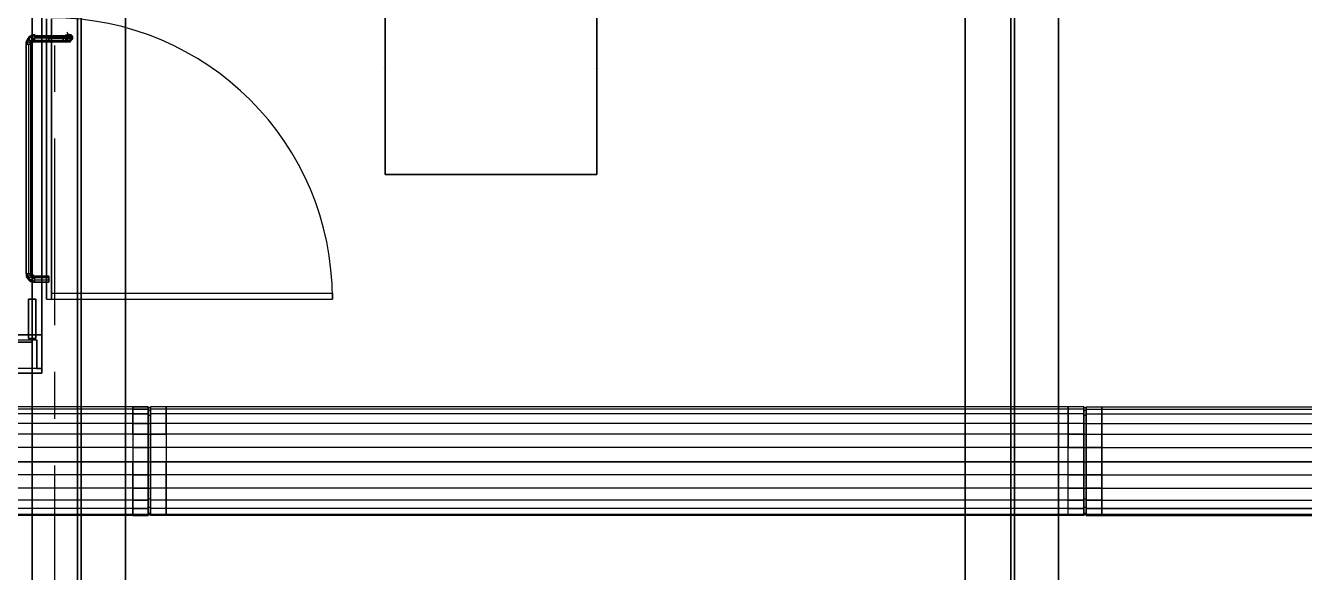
# Model space of a CAD drawing. Header units: metres. Extents: x 114 to 218, y 8 to 180.
# Drawn here: x 165.1 to 181.55, y 55.9 to 62.93 of the extents above; entities that cross this region are included whole.
import ezdxf

# ---------------------------------------------------------------- set-up
doc = ezdxf.new("R2010")
doc.units = ezdxf.units.M
doc.header["$MEASUREMENT"] = 0
for name, color, linetype in [('A-2D-DOOR', 7, 'Continuous'), ('A-2D-GLAZ', 7, 'Continuous'), ('A-3D-DOOR', 7, 'Continuous'), ('A-3D-DOOR-GLAZ', 7, 'Continuous'), ('A-3D-GLAZ-CURT', 7, 'Continuous'), ('A-3D-I-WALL', 7, 'Continuous'), ('A_GRID', 7, 'Continuous'), ('E-LIGHT', 7, 'Continuous'), ('M-SA2S-Conn', 7, 'Continuous'), ('M-SA2S-Round', 7, 'Continuous'), ('S-3D-BEAM', 7, 'Continuous')]:
    doc.layers.add(name, color=color, linetype=linetype)

msp = doc.modelspace()

# ---------------------------------------------------------------- linework, layer by layer
at = {"layer": 'A-2D-DOOR', "color": 9, "true_color": 0xbababa}
for points in [[(165.436, 59.414), (165.436, 59.491), (169.05, 59.491), (169.05, 59.414)], [(165.436, 59.414), (169.05, 59.414)]]:
    msp.add_lwpolyline(points, dxfattribs=at)
msp.add_arc((165.443, 59.422), 3.607, 0, 90, dxfattribs=at)
at = {"layer": 'A-2D-GLAZ', "color": 9, "true_color": 0xbababa}
for points in [[(165.236, 58.907), (165.236, 59.414), (165.143, 59.414), (165.143, 58.907), (165.236, 58.907)], [(155.714, 58.861), (165.189, 58.861), (165.189, 58.953), (155.714, 58.953), (155.714, 58.861)]]:
    msp.add_lwpolyline(points, dxfattribs=at)
at = {"layer": 'A-3D-DOOR', "color": 31, "true_color": 0xffbf7f}
for points in [[(165.113, 62.691), (165.113, 62.722), (165.128, 62.737), (165.143, 62.768), (165.159, 62.783), (165.189, 62.798), (165.22, 62.798), (165.22, 62.783), (165.22, 62.768), (165.22, 62.752), (165.22, 62.737), (165.22, 62.722)], [(165.113, 62.737), (165.128, 62.722), (165.143, 62.722), (165.174, 62.706), (165.189, 62.706)], [(165.189, 62.706), (165.174, 62.706), (165.143, 62.722), (165.128, 62.722), (165.113, 62.737)], [(165.113, 62.691), (165.128, 62.691), (165.143, 62.691), (165.159, 62.691), (165.174, 62.691), (165.174, 59.737), (165.159, 59.737), (165.143, 59.737), (165.128, 59.737), (165.113, 59.737), (165.113, 62.691), (165.128, 62.691), (165.143, 62.691), (165.159, 62.691), (165.174, 62.691)], [(165.113, 62.691), (165.113, 59.737)], [(165.113, 62.691), (165.113, 59.737), (165.113, 62.691)], [(165.113, 62.691), (165.113, 62.691)], [(165.113, 62.691), (165.113, 59.737)], [(165.113, 62.691), (165.113, 59.737)], [(165.143, 62.768), (165.143, 62.752), (165.159, 62.737), (165.189, 62.722)], [(165.189, 62.722), (165.159, 62.737), (165.143, 62.752), (165.143, 62.768)], [(165.143, 62.691), (165.143, 59.737)], [(165.143, 62.691), (165.143, 59.737)], [(165.174, 62.691), (165.189, 62.706), (165.189, 62.722), (165.205, 62.722), (165.22, 62.722), (165.22, 62.737), (165.22, 62.752), (165.22, 62.768), (165.22, 62.783), (165.22, 62.798)], [(165.174, 62.798), (165.174, 62.783), (165.189, 62.752), (165.205, 62.737), (165.205, 62.722)], [(165.205, 62.722), (165.205, 62.737), (165.189, 62.752), (165.174, 62.783), (165.174, 62.798)], [(165.174, 62.691), (165.174, 59.737), (165.174, 62.691), (165.174, 59.737)], [(165.174, 62.691), (165.174, 62.691)], [(165.174, 59.737), (165.174, 62.691)], [(165.174, 59.737), (165.174, 62.691)], [(165.405, 62.798), (165.22, 62.798)], [(165.405, 62.798), (165.22, 62.798)], [(165.22, 62.798), (165.22, 62.783), (165.22, 62.768), (165.22, 62.737), (165.22, 62.722)], [(165.22, 62.722), (165.22, 62.737), (165.22, 62.768), (165.22, 62.783), (165.22, 62.798)], [(165.22, 62.798), (165.22, 62.798)], [(165.405, 62.798), (165.22, 62.798)], [(165.405, 62.798), (165.22, 62.798)], [(165.405, 62.783), (165.22, 62.783)], [(165.405, 62.783), (165.22, 62.783)], [(165.405, 62.768), (165.22, 62.768)], [(165.405, 62.768), (165.22, 62.768)], [(165.405, 62.737), (165.22, 62.737)], [(165.405, 62.737), (165.22, 62.737)], [(165.22, 62.722), (165.405, 62.722)], [(165.405, 62.722), (165.22, 62.722)], [(165.22, 62.722), (165.22, 62.722)], [(165.22, 62.722), (165.405, 62.722)], [(165.22, 62.722), (165.405, 62.722)], [(165.405, 62.722), (165.405, 62.737), (165.405, 62.768), (165.405, 62.783), (165.405, 62.798), (165.405, 62.783), (165.405, 62.768), (165.405, 62.737), (165.405, 62.722)], [(165.405, 62.798), (165.405, 62.798)], [(165.405, 62.798), (165.589, 62.798)], [(165.405, 62.722), (165.405, 62.737), (165.405, 62.768), (165.405, 62.783), (165.405, 62.798), (165.405, 62.783), (165.405, 62.768), (165.405, 62.737), (165.405, 62.722)], [(165.589, 62.798), (165.589, 62.783), (165.589, 62.768), (165.589, 62.752), (165.589, 62.737), (165.589, 62.722), (165.405, 62.722)], [(165.589, 62.722), (165.589, 62.737), (165.589, 62.752), (165.589, 62.768), (165.589, 62.783), (165.589, 62.798), (165.405, 62.798)], [(165.405, 62.722), (165.405, 62.737), (165.405, 62.768), (165.405, 62.783), (165.405, 62.798), (165.405, 62.783), (165.405, 62.768), (165.405, 62.737), (165.405, 62.722)], [(165.405, 62.798), (165.589, 62.798)], [(165.589, 62.798), (165.405, 62.798)], [(165.405, 62.798), (165.405, 62.798)], [(165.405, 62.798), (165.589, 62.798)], [(165.589, 62.798), (165.405, 62.798)], [(165.589, 62.798), (165.405, 62.798)], [(165.589, 62.798), (165.405, 62.798)], [(165.405, 62.783), (165.589, 62.783)], [(165.405, 62.783), (165.589, 62.783)], [(165.405, 62.783), (165.589, 62.783), (165.666, 62.783), (165.697, 62.783)], [(165.589, 62.783), (165.405, 62.783)], [(165.405, 62.768), (165.589, 62.768)], [(165.405, 62.768), (165.589, 62.768)], [(165.589, 62.768), (165.405, 62.768)], [(165.589, 62.768), (165.405, 62.768)], [(165.405, 62.737), (165.589, 62.737)], [(165.405, 62.737), (165.589, 62.737)], [(165.589, 62.737), (165.405, 62.737)], [(165.589, 62.737), (165.405, 62.737)], [(165.405, 62.722), (165.405, 62.722)], [(165.589, 62.722), (165.405, 62.722)], [(165.405, 62.722), (165.589, 62.722)], [(165.589, 62.722), (165.405, 62.722)], [(165.405, 62.722), (165.405, 62.722)], [(165.405, 62.722), (165.405, 62.722)], [(165.405, 62.722), (165.589, 62.722)], [(165.405, 62.722), (165.589, 62.722)], [(165.405, 62.722), (165.589, 62.722)], [(165.405, 62.722), (165.589, 62.722)], [(165.666, 62.798), (165.651, 62.798), (165.62, 62.798), (165.589, 62.798), (165.589, 62.783), (165.589, 62.768), (165.589, 62.752), (165.589, 62.737), (165.589, 62.722)], [(165.589, 62.798), (165.62, 62.798), (165.651, 62.798), (165.666, 62.798), (165.651, 62.798), (165.636, 62.783), (165.636, 62.768), (165.636, 62.752), (165.636, 62.737), (165.651, 62.737), (165.651, 62.722), (165.666, 62.722), (165.682, 62.722), (165.682, 62.737), (165.697, 62.737), (165.697, 62.752), (165.712, 62.768), (165.697, 62.768), (165.697, 62.783), (165.682, 62.798), (165.666, 62.798), (165.651, 62.798), (165.636, 62.783), (165.636, 62.768), (165.636, 62.752), (165.636, 62.737), (165.651, 62.737), (165.651, 62.722), (165.666, 62.722), (165.651, 62.722), (165.62, 62.722), (165.589, 62.722), (165.589, 62.737), (165.589, 62.752), (165.589, 62.768), (165.589, 62.783), (165.589, 62.798)], [(165.589, 62.722), (165.62, 62.722), (165.651, 62.722), (165.666, 62.722), (165.682, 62.722), (165.682, 62.737), (165.697, 62.737), (165.697, 62.752), (165.712, 62.768), (165.697, 62.768), (165.697, 62.783), (165.682, 62.798), (165.666, 62.798)], [(165.589, 62.798), (165.589, 62.798)], [(165.589, 62.798), (165.589, 62.798)], [(165.636, 62.783), (165.62, 62.783), (165.589, 62.783)], [(165.697, 62.783), (165.666, 62.783), (165.589, 62.783)], [(165.589, 62.783), (165.62, 62.783), (165.636, 62.783)], [(165.636, 62.768), (165.62, 62.768), (165.589, 62.768)], [(165.712, 62.768), (165.666, 62.768), (165.589, 62.768)], [(165.589, 62.768), (165.62, 62.768), (165.636, 62.768)], [(165.589, 62.768), (165.666, 62.768), (165.712, 62.768)], [(165.636, 62.737), (165.62, 62.737), (165.589, 62.737)], [(165.697, 62.737), (165.666, 62.737), (165.589, 62.737)], [(165.589, 62.737), (165.62, 62.737), (165.636, 62.737)], [(165.589, 62.737), (165.666, 62.737), (165.697, 62.737)], [(165.589, 62.722), (165.589, 62.722)], [(165.589, 62.722), (165.589, 62.722)], [(165.589, 62.722), (165.651, 62.722)], [(165.589, 62.722), (165.651, 62.722)], [(165.636, 62.783), (165.636, 62.783)], [(165.636, 62.768), (165.636, 62.768)], [(165.636, 62.737), (165.636, 62.737)], [(165.666, 62.798), (165.651, 62.798)], [(165.666, 62.798), (165.651, 62.798)], [(165.666, 62.798), (165.666, 62.798)], [(165.666, 62.798), (165.666, 62.798)], [(165.666, 62.798), (165.666, 62.798)], [(165.666, 62.722), (165.666, 62.722)], [(165.666, 62.722), (165.666, 62.722)], [(165.666, 62.722), (165.666, 62.722)], [(165.697, 62.783), (165.697, 62.783)], [(165.697, 62.737), (165.697, 62.737)], [(165.712, 62.768), (165.712, 62.768)], [(165.405, 59.63), (165.22, 59.63), (165.22, 59.645), (165.22, 59.661), (165.22, 59.676), (165.22, 59.691), (165.22, 59.707), (165.205, 59.707), (165.189, 59.707), (165.189, 59.722), (165.174, 59.737), (165.159, 59.737), (165.143, 59.737), (165.128, 59.737), (165.113, 59.737), (165.113, 59.707), (165.128, 59.676), (165.143, 59.661), (165.159, 59.645), (165.189, 59.63), (165.22, 59.63), (165.22, 59.645), (165.22, 59.661), (165.22, 59.676), (165.22, 59.691), (165.22, 59.707), (165.405, 59.707), (165.405, 59.691), (165.405, 59.661), (165.405, 59.63), (165.405, 59.661), (165.405, 59.691), (165.405, 59.707)], [(165.113, 59.737), (165.143, 59.737), (165.174, 59.737)], [(165.174, 59.737), (165.143, 59.737), (165.113, 59.737)], [(165.113, 59.737), (165.113, 59.737)], [(165.113, 59.691), (165.128, 59.707), (165.143, 59.707), (165.174, 59.722), (165.189, 59.722)], [(165.189, 59.722), (165.174, 59.722), (165.143, 59.707), (165.128, 59.707), (165.113, 59.691)], [(165.143, 59.661), (165.159, 59.691), (165.189, 59.707)], [(165.189, 59.707), (165.159, 59.691), (165.143, 59.661)], [(165.174, 59.737), (165.174, 59.737)], [(165.174, 59.63), (165.174, 59.645), (165.189, 59.676), (165.205, 59.691), (165.205, 59.707)], [(165.205, 59.707), (165.205, 59.691), (165.189, 59.676), (165.174, 59.645), (165.174, 59.63)], [(165.22, 59.707), (165.405, 59.707)], [(165.22, 59.707), (165.22, 59.707)], [(165.405, 59.707), (165.22, 59.707)], [(165.405, 59.707), (165.22, 59.707)], [(165.22, 59.691), (165.405, 59.691)], [(165.22, 59.691), (165.405, 59.691)], [(165.405, 59.707), (165.405, 59.707)], [(165.22, 59.661), (165.405, 59.661)], [(165.22, 59.661), (165.405, 59.661)], [(165.22, 59.63), (165.405, 59.63)], [(165.22, 59.63), (165.405, 59.63), (165.22, 59.63)], [(165.22, 59.63), (165.22, 59.63)], [(165.22, 59.63), (165.405, 59.63)], [(165.22, 59.63), (165.405, 59.63)], [(165.405, 59.63), (165.405, 59.63)]]:
    msp.add_lwpolyline(points, dxfattribs=at)
for centre, radius, start, end in [((165.228, 62.698), 0.115, 90, 180), ((165.228, 62.698), 0.115, 90, 180), ((165.228, 62.698), 0.115, 90, 180), ((165.597, 62.806), 0.0539, 0, 44.9783), ((165.674, 62.775), 0.0385, 91.1378, 268.8379), ((165.674, 62.775), 0.0385, 91.1378, 268.8848), ((165.674, 62.775), 0.0385, 90, 270), ((165.674, 62.775), 0.0385, 90, 270), ((165.674, 62.775), 0.0384, 268.885, 91.1347), ((165.674, 62.775), 0.0384, 268.8549, 91.121), ((165.674, 62.775), 0.0385, 270, 90), ((165.674, 62.775), 0.0385, 270, 90), ((165.228, 62.698), 0.1, 90, 180), ((165.228, 62.698), 0.1, 90, 180), ((165.228, 62.698), 0.0692, 90, 180), ((165.228, 62.698), 0.0692, 90, 180), ((165.228, 62.698), 0.0538, 90, 180), ((165.228, 62.698), 0.0538, 90, 180), ((165.228, 62.698), 0.0385, 90, 180), ((165.228, 62.698), 0.0385, 90, 180), ((165.228, 62.698), 0.0385, 90, 180), ((165.597, 62.806), 0.0538, 314.9892, 0), ((165.597, 62.729), 0.0538, 0, 44.9892), ((165.597, 62.729), 0.0538, 0, 44.9892), ((165.228, 59.745), 0.115, 180, 270), ((165.228, 59.745), 0.115, 180, 270), ((165.228, 59.745), 0.115, 180, 270), ((165.228, 59.745), 0.1, 180, 270), ((165.228, 59.745), 0.1, 180, 270), ((165.228, 59.745), 0.0692, 180, 270), ((165.228, 59.745), 0.0692, 180, 270), ((165.228, 59.745), 0.0538, 180, 270), ((165.228, 59.745), 0.0538, 180, 270), ((165.228, 59.745), 0.0385, 180, 270), ((165.228, 59.745), 0.0385, 180, 270), ((165.228, 59.745), 0.0385, 180, 270)]:
    msp.add_arc(centre, radius, start, end, dxfattribs=at)
for points, start_tangent, end_tangent in [([(165.628, 62.814), (165.62, 62.775)], (-0.995091, -0.098964), (0, -1)), ([(165.628, 62.814), (165.62, 62.775)], (-0.995091, -0.098964), (-0.000729, -1)), ([(165.634, 62.795), (165.628, 62.814)], (-0.116109, 0.993236), (-0.995329, -0.096541)), ([(165.634, 62.795), (165.628, 62.814)], (-0.116109, 0.993236), (-0.995064, -0.099235)), ([(165.659, 62.814), (165.635, 62.775)], (-1, 0), (0, -1)), ([(165.659, 62.814), (165.635, 62.775)], (-1, 0), (0, -1)), ([(165.682, 62.775), (165.659, 62.814)], (0, 1), (-1, 0)), ([(165.682, 62.775), (165.659, 62.814)], (0, 1), (-1, 0)), ([(165.62, 62.775), (165.628, 62.737)], (0.000729, -1), (0.99518, -0.098065)), ([(165.62, 62.775), (165.628, 62.737)], (0, -1), (0.99518, -0.098065)), ([(165.628, 62.737), (165.634, 62.756)], (0.995064, -0.099235), (0.116109, 0.993236)), ([(165.628, 62.737), (165.634, 62.756)], (0.995329, -0.096541), (0.116109, 0.993236)), ([(165.634, 62.756), (165.634, 62.795)], (0.116109, 0.993236), (-0.116109, 0.993236)), ([(165.634, 62.756), (165.634, 62.795)], (0.116109, 0.993236), (-0.116109, 0.993236)), ([(165.635, 62.775), (165.659, 62.737)], (0, -1), (1, 0)), ([(165.635, 62.775), (165.659, 62.737)], (0, -1), (1, 0)), ([(165.659, 62.737), (165.682, 62.775)], (1, 0), (0, 1)), ([(165.659, 62.737), (165.682, 62.775)], (1, 0), (0, 1))]:
    msp.add_spline(points, degree=3, dxfattribs=dict(at, start_tangent=start_tangent, end_tangent=end_tangent))
at = {"layer": 'A-3D-DOOR-GLAZ', "color": 31, "true_color": 0xffbf7f}
for points in [[(165.374, 59.414), (165.374, 59.414), (165.374, 63.014), (165.374, 59.414), (165.436, 59.414), (165.436, 63.014), (165.436, 59.414), (165.436, 59.414)], [(165.374, 59.414), (165.436, 59.414)]]:
    msp.add_lwpolyline(points, dxfattribs=at)
at = {"layer": 'A-3D-GLAZ-CURT', "color": 131, "true_color": 0x7fffff}
for points in [[(165.143, 59.414), (165.236, 59.414)], [(165.143, 59.414), (165.236, 59.414)], [(165.143, 58.907), (165.143, 59.414), (165.143, 58.907)], [(165.143, 59.414), (165.143, 59.414)], [(165.143, 59.414), (165.143, 59.414)], [(165.236, 58.907), (165.236, 59.414), (165.236, 58.907)], [(165.236, 59.414), (165.236, 59.414)], [(165.236, 59.414), (165.236, 59.414)], [(155.714, 58.953), (165.189, 58.953), (155.714, 58.953)], [(165.143, 58.907), (165.236, 58.907)], [(165.236, 58.907), (165.143, 58.907)], [(165.143, 58.907), (165.143, 58.907)], [(165.189, 58.953), (165.189, 58.861)], [(165.189, 58.953), (165.189, 58.861)], [(165.189, 58.953), (165.189, 58.953)], [(165.189, 58.953), (165.189, 58.953)], [(155.714, 58.861), (165.189, 58.861), (155.714, 58.861)], [(165.189, 58.861), (165.189, 58.861)], [(165.189, 58.861), (165.189, 58.861)]]:
    msp.add_lwpolyline(points, dxfattribs=at)
at = {"layer": 'A-3D-I-WALL', "color": 42, "true_color": 0xdda500}
for points in [[(165.312, 58.953), (165.312, 67.121), (165.312, 58.953)], [(165.312, 58.891), (165.312, 58.953), (155.714, 58.953), (155.714, 58.891), (165.251, 58.891), (165.251, 58.522), (165.312, 58.522), (165.312, 58.891)], [(155.714, 58.461), (165.312, 58.461), (165.312, 58.522), (165.312, 58.891), (165.312, 58.953), (155.714, 58.953), (155.714, 58.661), (155.714, 58.461), (155.714, 58.953), (164.82, 58.953), (165.312, 58.953), (165.312, 58.461), (155.714, 58.461)], [(164.82, 58.953), (165.312, 58.953), (164.82, 58.953)], [(165.251, 58.522), (165.251, 58.891)], [(165.251, 58.891), (165.251, 58.891)], [(165.312, 58.953), (165.312, 58.953)], [(165.312, 58.953), (165.312, 58.953)], [(165.312, 58.891), (165.312, 58.891)], [(165.312, 58.891), (165.312, 58.891)], [(155.714, 58.461), (165.312, 58.461), (165.312, 58.522), (165.251, 58.522), (155.714, 58.522), (155.714, 58.461)], [(165.251, 58.522), (165.251, 58.522)], [(165.312, 58.522), (165.312, 58.522)], [(165.312, 58.522), (165.312, 58.522)], [(165.312, 58.461), (165.312, 58.461)], [(165.312, 58.461), (165.312, 58.461)]]:
    msp.add_lwpolyline(points, dxfattribs=at)
at = {"layer": 'A_GRID', "color": 1, "true_color": 0xff0000}
for points in [[(165.482, 62.076), (165.482, 62.675)], [(165.482, 59.076), (165.482, 61.476)], [(165.482, 57.876), (165.482, 58.476)], [(165.482, 54.877), (165.482, 57.276)]]:
    msp.add_lwpolyline(points, dxfattribs=at)
at = {"layer": 'E-LIGHT', "color": 5, "true_color": 0x0000ff}
for points in [[(172.45, 61.014), (169.727, 61.014), (169.727, 63.737), (172.45, 63.737), (169.727, 63.737), (169.727, 61.014), (172.45, 61.014)], [(172.45, 63.737), (172.45, 61.014), (172.45, 63.737)], [(169.712, 62.383), (169.712, 62.383)], [(169.727, 62.383), (169.727, 62.383), (169.727, 62.383)], [(169.727, 62.383), (169.727, 62.383)], [(169.727, 62.368), (169.727, 62.368)], [(169.742, 62.383), (169.742, 62.383)], [(172.434, 62.383), (172.434, 62.383)], [(172.45, 62.383), (172.45, 62.383), (172.45, 62.383)], [(172.45, 62.383), (172.45, 62.383)], [(172.45, 62.368), (172.45, 62.368)], [(172.465, 62.383), (172.465, 62.383)], [(169.727, 61.014), (169.727, 61.014)], [(169.727, 61.014), (169.727, 61.014)], [(172.45, 61.014), (172.45, 61.014)], [(172.45, 61.014), (172.45, 61.014)]]:
    msp.add_lwpolyline(points, dxfattribs=at)
at = {"layer": 'M-SA2S-Conn', "color": 5, "true_color": 0x0000ff}
for points in [[(166.482, 58.03), (166.482, 57.999), (166.681, 57.999)], [(166.482, 57.999), (166.482, 58.03), (166.681, 58.03)], [(166.482, 58.03), (166.482, 58.03)], [(166.482, 57.999), (166.482, 57.938), (166.681, 57.938)], [(166.482, 57.938), (166.482, 57.999), (166.681, 57.999)], [(166.482, 57.999), (166.482, 57.999)], [(166.482, 57.999), (166.482, 57.999)], [(166.482, 57.938), (166.482, 57.815), (166.681, 57.815)], [(166.482, 57.815), (166.482, 57.938), (166.681, 57.938)], [(166.482, 57.938), (166.482, 57.938)], [(166.482, 57.938), (166.482, 57.938)], [(166.681, 57.999), (166.681, 57.938), (166.681, 57.815), (166.681, 57.676), (166.681, 57.507), (166.681, 57.323), (166.681, 57.153), (166.681, 56.984), (166.681, 56.83), (166.681, 56.723), (166.681, 56.646), (166.681, 56.63), (166.681, 56.646), (166.681, 56.723), (166.681, 56.83), (166.681, 56.984), (166.681, 57.153), (166.681, 57.323), (166.681, 57.507), (166.681, 57.676), (166.681, 57.815), (166.681, 57.938), (166.681, 57.999), (166.681, 58.03), (166.681, 57.999)], [(166.681, 58.03), (166.681, 58.03)], [(166.681, 58.015), (166.681, 57.984), (166.681, 57.922)], [(166.712, 58.015), (166.681, 58.015), (166.681, 57.984), (166.712, 57.984)], [(166.681, 58.015), (166.681, 58.015)], [(166.681, 57.999), (166.681, 57.999)], [(166.681, 57.999), (166.681, 57.999)], [(166.681, 57.984), (166.712, 57.984)], [(166.681, 57.984), (166.681, 57.922), (166.712, 57.922)], [(166.681, 57.984), (166.681, 57.984)], [(166.681, 57.984), (166.681, 57.984)], [(166.681, 57.938), (166.681, 57.938)], [(166.681, 57.938), (166.681, 57.938)], [(166.681, 57.815), (166.681, 57.922), (166.712, 57.922)], [(166.681, 57.922), (166.681, 57.815), (166.712, 57.815)], [(166.681, 57.922), (166.681, 57.922)], [(166.681, 57.922), (166.681, 57.922)], [(166.912, 58.03), (166.912, 57.999), (166.712, 57.999)], [(166.912, 57.999), (166.912, 58.03), (166.712, 58.03)], [(166.712, 57.507), (166.712, 57.676), (166.712, 57.815), (166.712, 57.938), (166.712, 57.999), (166.712, 58.03), (166.712, 57.999), (166.712, 57.938), (166.712, 57.815), (166.712, 57.676), (166.712, 57.507), (166.712, 57.323), (166.712, 57.153), (166.712, 56.984), (166.712, 56.83), (166.712, 56.723), (166.712, 56.646), (166.712, 56.63), (166.712, 56.646), (166.712, 56.723), (166.712, 56.83), (166.712, 56.984), (166.712, 57.153), (166.712, 57.323), (166.712, 57.507)], [(166.712, 58.03), (166.712, 58.03)], [(166.712, 56.661), (166.712, 56.646), (166.712, 56.661), (166.712, 56.738), (166.712, 56.846), (166.712, 56.984), (166.712, 57.153), (166.712, 57.323), (166.712, 57.507), (166.712, 57.676), (166.712, 57.815), (166.712, 57.922), (166.712, 57.984), (166.712, 58.015), (166.712, 57.984), (166.712, 57.922), (166.712, 57.815), (166.712, 57.676), (166.712, 57.507), (166.712, 57.323), (166.712, 57.153), (166.712, 56.984), (166.712, 56.846), (166.712, 56.738), (166.712, 56.661)], [(166.712, 58.015), (166.712, 58.015)], [(166.912, 57.999), (166.912, 57.938), (166.712, 57.938)], [(166.912, 57.938), (166.912, 57.999), (166.712, 57.999)], [(166.712, 57.999), (166.712, 57.999)], [(166.712, 57.999), (166.712, 57.999)], [(166.712, 57.984), (166.712, 57.984)], [(166.712, 57.984), (166.712, 57.984)], [(166.912, 57.938), (166.912, 57.815), (166.712, 57.815)], [(166.912, 57.815), (166.912, 57.938), (166.712, 57.938)], [(166.712, 57.938), (166.712, 57.938)], [(166.712, 57.938), (166.712, 57.938)], [(166.712, 57.922), (166.712, 57.922)], [(166.712, 57.922), (166.712, 57.922)], [(166.912, 58.03), (166.912, 58.03)], [(166.912, 57.999), (166.912, 57.999)], [(166.912, 57.999), (166.912, 57.999)], [(166.912, 57.938), (166.912, 57.938)], [(166.912, 57.938), (166.912, 57.938)], [(178.51, 56.646), (178.51, 56.63), (178.51, 56.646), (178.51, 56.723), (178.51, 56.83), (178.51, 56.984), (178.51, 57.153), (178.51, 57.323), (178.51, 57.507), (178.51, 57.676), (178.51, 57.815), (178.51, 57.938), (178.51, 57.999), (178.51, 58.03), (178.51, 57.999), (178.51, 57.938), (178.51, 57.815), (178.51, 57.676), (178.51, 57.507)], [(178.71, 58.03), (178.51, 58.03)], [(178.51, 58.03), (178.51, 58.03)], [(178.71, 57.999), (178.51, 57.999)], [(178.71, 57.999), (178.51, 57.999)], [(178.51, 57.999), (178.51, 57.999)], [(178.51, 57.999), (178.51, 57.999)], [(178.71, 57.938), (178.51, 57.938)], [(178.71, 57.938), (178.51, 57.938)], [(178.51, 57.938), (178.51, 57.938)], [(178.51, 57.938), (178.51, 57.938)], [(178.71, 57.676), (178.71, 57.815), (178.71, 57.938), (178.71, 57.999), (178.71, 58.03), (178.71, 57.999), (178.71, 57.938), (178.71, 57.815), (178.71, 57.676), (178.71, 57.507), (178.71, 57.323), (178.71, 57.153), (178.71, 56.984), (178.71, 56.83), (178.71, 56.723), (178.71, 56.646), (178.71, 56.63)], [(178.71, 58.03), (178.71, 58.03)], [(178.71, 58.015), (178.71, 57.984), (178.71, 57.922)], [(178.741, 58.015), (178.71, 58.015), (178.71, 57.984), (178.741, 57.984)], [(178.71, 58.015), (178.71, 58.015)], [(178.71, 57.999), (178.71, 57.999)], [(178.71, 57.999), (178.71, 57.999)], [(178.71, 57.984), (178.741, 57.984)], [(178.71, 57.984), (178.71, 57.922), (178.741, 57.922)], [(178.71, 57.984), (178.71, 57.984)], [(178.71, 57.984), (178.71, 57.984)], [(178.71, 57.938), (178.71, 57.938)], [(178.71, 57.938), (178.71, 57.938)], [(178.71, 57.815), (178.71, 57.922), (178.741, 57.922)], [(178.71, 57.922), (178.71, 57.815), (178.741, 57.815)], [(178.71, 57.922), (178.71, 57.922)], [(178.71, 57.922), (178.71, 57.922)], [(178.741, 58.03), (178.941, 58.03)], [(178.741, 57.507), (178.741, 57.676), (178.741, 57.815), (178.741, 57.938), (178.741, 57.999), (178.741, 58.03), (178.741, 57.999), (178.741, 57.938), (178.741, 57.815), (178.741, 57.676), (178.741, 57.507), (178.741, 57.323), (178.741, 57.153), (178.741, 56.984), (178.741, 56.83), (178.741, 56.723), (178.741, 56.646), (178.741, 56.63), (178.741, 56.646), (178.741, 56.723), (178.741, 56.83), (178.741, 56.984), (178.741, 57.153), (178.741, 57.323), (178.741, 57.507)], [(178.741, 58.03), (178.741, 58.03)], [(178.741, 56.661), (178.741, 56.646), (178.741, 56.661), (178.741, 56.738), (178.741, 56.846), (178.741, 56.984), (178.741, 57.153), (178.741, 57.323), (178.741, 57.507), (178.741, 57.676), (178.741, 57.815), (178.741, 57.922), (178.741, 57.984), (178.741, 58.015), (178.741, 57.984), (178.741, 57.922), (178.741, 57.815), (178.741, 57.676), (178.741, 57.507), (178.741, 57.323), (178.741, 57.153), (178.741, 56.984), (178.741, 56.846), (178.741, 56.738), (178.741, 56.661)], [(178.741, 58.015), (178.741, 58.015)], [(178.741, 57.999), (178.941, 57.999)], [(178.741, 57.999), (178.941, 57.999)], [(178.741, 57.999), (178.741, 57.999)], [(178.741, 57.999), (178.741, 57.999)], [(178.741, 57.984), (178.741, 57.984)], [(178.741, 57.984), (178.741, 57.984)], [(178.741, 57.938), (178.941, 57.938)], [(178.741, 57.938), (178.941, 57.938)], [(178.741, 57.938), (178.741, 57.938)], [(178.741, 57.938), (178.741, 57.938)], [(178.741, 57.922), (178.741, 57.922)], [(178.741, 57.922), (178.741, 57.922)], [(178.941, 56.83), (178.941, 56.723), (178.941, 56.646), (178.941, 56.63), (178.941, 56.646), (178.941, 56.723), (178.941, 56.83), (178.941, 56.984), (178.941, 57.153), (178.941, 57.323), (178.941, 57.507), (178.941, 57.676), (178.941, 57.815), (178.941, 57.938), (178.941, 57.999), (178.941, 58.03), (178.941, 57.999), (178.941, 57.938), (178.941, 57.815), (178.941, 57.676), (178.941, 57.507), (178.941, 57.323), (178.941, 57.153), (178.941, 56.984), (178.941, 56.83)], [(178.941, 58.03), (178.941, 58.03)], [(178.941, 57.999), (178.941, 57.999)], [(178.941, 57.999), (178.941, 57.999)], [(178.941, 57.938), (178.941, 57.938)], [(178.941, 57.938), (178.941, 57.938)], [(166.482, 57.815), (166.482, 57.676), (166.681, 57.676)], [(166.681, 57.676), (166.482, 57.676), (166.482, 57.815), (166.681, 57.815)], [(166.482, 57.815), (166.482, 57.815)], [(166.482, 57.815), (166.482, 57.815)], [(166.681, 57.676), (166.681, 57.815), (166.712, 57.815)], [(166.681, 57.815), (166.681, 57.676), (166.712, 57.676)], [(166.681, 57.815), (166.681, 57.815)], [(166.681, 57.815), (166.681, 57.815)], [(166.681, 57.815), (166.681, 57.815)], [(166.681, 57.815), (166.681, 57.815)], [(166.912, 57.815), (166.912, 57.676), (166.712, 57.676)], [(166.712, 57.676), (166.912, 57.676), (166.912, 57.815), (166.712, 57.815)], [(166.712, 57.815), (166.712, 57.815)], [(166.712, 57.815), (166.712, 57.815)], [(166.712, 57.815), (166.712, 57.815)], [(166.712, 57.815), (166.712, 57.815)], [(166.912, 57.815), (166.912, 57.815)], [(166.912, 57.815), (166.912, 57.815)], [(178.71, 57.815), (178.51, 57.815)], [(178.71, 57.815), (178.51, 57.815)], [(178.51, 57.815), (178.51, 57.815)], [(178.51, 57.815), (178.51, 57.815)], [(178.71, 57.676), (178.71, 57.815), (178.741, 57.815)], [(178.71, 57.815), (178.71, 57.676), (178.741, 57.676)], [(178.71, 57.815), (178.71, 57.815)], [(178.71, 57.815), (178.71, 57.815)], [(178.71, 57.815), (178.71, 57.815)], [(178.71, 57.815), (178.71, 57.815)], [(178.741, 57.815), (178.941, 57.815)], [(178.741, 57.815), (178.941, 57.815)], [(178.741, 57.815), (178.741, 57.815)], [(178.741, 57.815), (178.741, 57.815)], [(178.741, 57.815), (178.741, 57.815)], [(178.741, 57.815), (178.741, 57.815)], [(178.941, 57.815), (178.941, 57.815)], [(178.941, 57.815), (178.941, 57.815)], [(166.482, 57.676), (166.482, 57.507), (166.482, 57.323)], [(166.482, 57.676), (166.482, 57.507), (166.681, 57.507)], [(166.482, 57.676), (166.482, 57.676)], [(166.482, 57.676), (166.482, 57.676)], [(166.681, 57.507), (166.681, 57.676), (166.712, 57.676)], [(166.681, 57.676), (166.681, 57.507), (166.712, 57.507)], [(166.681, 57.676), (166.681, 57.676)], [(166.681, 57.676), (166.681, 57.676)], [(166.681, 57.676), (166.681, 57.676)], [(166.681, 57.676), (166.681, 57.676)], [(166.912, 57.676), (166.912, 57.507), (166.712, 57.507)], [(166.712, 57.676), (166.712, 57.676)], [(166.712, 57.676), (166.712, 57.676)], [(166.712, 57.676), (166.712, 57.676)], [(166.712, 57.676), (166.712, 57.676)], [(166.912, 57.676), (166.912, 57.507), (166.912, 57.323)], [(166.912, 57.676), (166.912, 57.676)], [(166.912, 57.676), (166.912, 57.676)], [(178.51, 57.676), (178.71, 57.676), (178.71, 57.507)], [(178.71, 57.676), (178.51, 57.676)], [(178.51, 57.676), (178.51, 57.676)], [(178.51, 57.676), (178.51, 57.676)], [(178.71, 57.507), (178.71, 57.676), (178.741, 57.676)], [(178.71, 57.676), (178.71, 57.507), (178.741, 57.507)], [(178.71, 57.676), (178.71, 57.676)], [(178.71, 57.676), (178.71, 57.676)], [(178.71, 57.676), (178.71, 57.676)], [(178.71, 57.676), (178.71, 57.676)], [(178.741, 57.676), (178.941, 57.676)], [(178.741, 57.676), (178.941, 57.676)], [(178.741, 57.676), (178.741, 57.676)], [(178.741, 57.676), (178.741, 57.676)], [(178.741, 57.676), (178.741, 57.676)], [(178.741, 57.676), (178.741, 57.676)], [(178.941, 57.676), (178.941, 57.676)], [(178.941, 57.676), (178.941, 57.676)], [(166.482, 57.507), (166.681, 57.507)], [(166.482, 57.507), (166.482, 57.323), (166.681, 57.323)], [(166.482, 57.507), (166.482, 57.507)], [(166.482, 57.507), (166.482, 57.507)], [(166.681, 57.323), (166.681, 57.507), (166.712, 57.507)], [(166.681, 57.507), (166.681, 57.323), (166.712, 57.323)], [(166.681, 57.507), (166.681, 57.507)], [(166.681, 57.507), (166.681, 57.507)], [(166.681, 57.507), (166.681, 57.507)], [(166.681, 57.507), (166.681, 57.507)], [(166.912, 57.507), (166.712, 57.507)], [(166.912, 57.507), (166.912, 57.323), (166.712, 57.323)], [(166.712, 57.507), (166.712, 57.507)], [(166.712, 57.507), (166.712, 57.507)], [(166.712, 57.507), (166.712, 57.507)], [(166.712, 57.507), (166.712, 57.507)], [(166.912, 57.507), (166.912, 57.507)], [(166.912, 57.507), (166.912, 57.507)], [(178.51, 57.323), (178.51, 57.507), (178.71, 57.507), (178.71, 57.323)], [(178.71, 57.507), (178.51, 57.507)], [(178.51, 57.507), (178.51, 57.507)], [(178.51, 57.507), (178.51, 57.507)], [(178.71, 57.323), (178.71, 57.507), (178.741, 57.507)], [(178.71, 57.507), (178.71, 57.323), (178.741, 57.323)], [(178.71, 57.507), (178.71, 57.507)], [(178.71, 57.507), (178.71, 57.507)], [(178.71, 57.507), (178.71, 57.507)], [(178.71, 57.507), (178.71, 57.507)], [(178.941, 57.507), (178.741, 57.507)], [(178.741, 57.507), (178.941, 57.507)], [(178.741, 57.507), (178.741, 57.507)], [(178.741, 57.507), (178.741, 57.507)], [(178.741, 57.507), (178.741, 57.507)], [(178.741, 57.507), (178.741, 57.507)], [(178.941, 57.507), (178.941, 57.507)], [(178.941, 57.507), (178.941, 57.507)], [(166.482, 57.153), (166.482, 57.323), (166.681, 57.323)], [(166.482, 57.323), (166.482, 57.153), (166.681, 57.153)], [(166.482, 57.323), (166.482, 57.323)], [(166.482, 57.323), (166.482, 57.323)], [(166.681, 57.153), (166.681, 57.323), (166.712, 57.323)], [(166.681, 57.323), (166.681, 57.153), (166.712, 57.153)], [(166.681, 57.323), (166.681, 57.323)], [(166.681, 57.323), (166.681, 57.323)], [(166.681, 57.323), (166.681, 57.323)], [(166.681, 57.323), (166.681, 57.323)], [(166.912, 57.153), (166.912, 57.323), (166.712, 57.323)], [(166.912, 57.323), (166.912, 57.153), (166.712, 57.153)], [(166.712, 57.323), (166.712, 57.323)], [(166.712, 57.323), (166.712, 57.323)], [(166.712, 57.323), (166.712, 57.323)], [(166.712, 57.323), (166.712, 57.323)], [(166.912, 57.323), (166.912, 57.323)], [(166.912, 57.323), (166.912, 57.323)], [(178.51, 57.153), (178.51, 57.323), (178.71, 57.323), (178.71, 57.153)], [(178.71, 57.323), (178.51, 57.323)], [(178.51, 57.323), (178.51, 57.323)], [(178.51, 57.323), (178.51, 57.323)], [(178.71, 57.153), (178.71, 57.323), (178.741, 57.323)], [(178.71, 57.323), (178.71, 57.153), (178.741, 57.153)], [(178.71, 57.323), (178.71, 57.323)], [(178.71, 57.323), (178.71, 57.323)], [(178.71, 57.323), (178.71, 57.323)], [(178.71, 57.323), (178.71, 57.323)], [(178.941, 57.323), (178.741, 57.323)], [(178.741, 57.323), (178.941, 57.323)], [(178.741, 57.323), (178.741, 57.323)], [(178.741, 57.323), (178.741, 57.323)], [(178.741, 57.323), (178.741, 57.323)], [(178.741, 57.323), (178.741, 57.323)], [(178.941, 57.323), (178.941, 57.323)], [(178.941, 57.323), (178.941, 57.323)], [(166.482, 56.984), (166.482, 57.153), (166.681, 57.153)], [(166.482, 57.153), (166.482, 56.984), (166.681, 56.984)], [(166.482, 57.153), (166.482, 57.153)], [(166.482, 57.153), (166.482, 57.153)], [(166.681, 56.984), (166.681, 57.153), (166.712, 57.153)], [(166.681, 57.153), (166.681, 56.984), (166.712, 56.984)], [(166.681, 57.153), (166.681, 57.153)], [(166.681, 57.153), (166.681, 57.153)], [(166.681, 57.153), (166.681, 57.153)], [(166.681, 57.153), (166.681, 57.153)], [(166.912, 56.984), (166.912, 57.153), (166.712, 57.153)], [(166.912, 57.153), (166.912, 56.984), (166.712, 56.984)], [(166.712, 57.153), (166.712, 57.153)], [(166.712, 57.153), (166.712, 57.153)], [(166.712, 57.153), (166.712, 57.153)], [(166.712, 57.153), (166.712, 57.153)], [(166.912, 57.153), (166.912, 57.153)], [(166.912, 57.153), (166.912, 57.153)], [(178.51, 56.984), (178.51, 57.153), (178.71, 57.153), (178.71, 56.984)], [(178.71, 57.153), (178.51, 57.153)], [(178.51, 57.153), (178.51, 57.153)], [(178.51, 57.153), (178.51, 57.153)], [(178.71, 56.984), (178.71, 57.153), (178.741, 57.153)], [(178.71, 57.153), (178.71, 56.984), (178.741, 56.984)], [(178.71, 57.153), (178.71, 57.153)], [(178.71, 57.153), (178.71, 57.153)], [(178.71, 57.153), (178.71, 57.153)], [(178.71, 57.153), (178.71, 57.153)], [(178.941, 57.153), (178.741, 57.153)], [(178.741, 57.153), (178.941, 57.153)], [(178.741, 57.153), (178.741, 57.153)], [(178.741, 57.153), (178.741, 57.153)], [(178.741, 57.153), (178.741, 57.153)], [(178.741, 57.153), (178.741, 57.153)], [(178.941, 57.153), (178.941, 57.153)], [(178.941, 57.153), (178.941, 57.153)], [(166.482, 56.83), (166.482, 56.984), (166.681, 56.984)], [(166.482, 56.984), (166.482, 56.83), (166.681, 56.83)], [(166.482, 56.984), (166.482, 56.984)], [(166.482, 56.984), (166.482, 56.984)], [(166.681, 56.846), (166.681, 56.984), (166.712, 56.984)], [(166.681, 56.984), (166.681, 56.846), (166.712, 56.846)], [(166.681, 56.984), (166.681, 56.984)], [(166.681, 56.984), (166.681, 56.984)], [(166.681, 56.984), (166.681, 56.984)], [(166.681, 56.984), (166.681, 56.984)], [(166.912, 56.83), (166.912, 56.984), (166.712, 56.984)], [(166.912, 56.984), (166.912, 56.83), (166.712, 56.83)], [(166.712, 56.984), (166.712, 56.984)], [(166.712, 56.984), (166.712, 56.984)], [(166.712, 56.984), (166.712, 56.984)], [(166.712, 56.984), (166.712, 56.984)], [(166.912, 56.984), (166.912, 56.984)], [(166.912, 56.984), (166.912, 56.984)], [(178.51, 56.83), (178.51, 56.984), (178.71, 56.984), (178.71, 56.83)], [(178.71, 56.984), (178.51, 56.984)], [(178.51, 56.984), (178.51, 56.984)], [(178.51, 56.984), (178.51, 56.984)], [(178.71, 56.846), (178.71, 56.984), (178.741, 56.984)], [(178.71, 56.984), (178.71, 56.846), (178.741, 56.846)], [(178.71, 56.984), (178.71, 56.984)], [(178.71, 56.984), (178.71, 56.984)], [(178.71, 56.984), (178.71, 56.984)], [(178.71, 56.984), (178.71, 56.984)], [(178.941, 56.984), (178.741, 56.984)], [(178.741, 56.984), (178.941, 56.984)], [(178.741, 56.984), (178.741, 56.984)], [(178.741, 56.984), (178.741, 56.984)], [(178.741, 56.984), (178.741, 56.984)], [(178.741, 56.984), (178.741, 56.984)], [(178.941, 56.984), (178.941, 56.984)], [(178.941, 56.984), (178.941, 56.984)], [(166.482, 56.723), (166.482, 56.83), (166.681, 56.83)], [(166.482, 56.83), (166.482, 56.723), (166.681, 56.723)], [(166.482, 56.83), (166.482, 56.83)], [(166.482, 56.83), (166.482, 56.83)], [(166.681, 56.738), (166.681, 56.846), (166.712, 56.846)], [(166.681, 56.846), (166.681, 56.738), (166.712, 56.738)], [(166.681, 56.846), (166.681, 56.846)], [(166.681, 56.846), (166.681, 56.846)], [(166.681, 56.83), (166.681, 56.83)], [(166.681, 56.83), (166.681, 56.83)], [(166.681, 56.661), (166.681, 56.738), (166.712, 56.738)], [(166.681, 56.738), (166.681, 56.661), (166.712, 56.661)], [(166.681, 56.738), (166.681, 56.738)], [(166.681, 56.738), (166.681, 56.738)], [(166.712, 56.846), (166.712, 56.846)], [(166.712, 56.846), (166.712, 56.846)], [(166.912, 56.723), (166.912, 56.83), (166.712, 56.83)], [(166.912, 56.83), (166.912, 56.723), (166.712, 56.723)], [(166.712, 56.83), (166.712, 56.83)], [(166.712, 56.83), (166.712, 56.83)], [(166.712, 56.738), (166.712, 56.738)], [(166.712, 56.738), (166.712, 56.738)], [(166.912, 56.83), (166.912, 56.83)], [(166.912, 56.83), (166.912, 56.83)], [(178.51, 56.723), (178.51, 56.83), (178.71, 56.83), (178.71, 56.723)], [(178.71, 56.83), (178.51, 56.83)], [(178.51, 56.83), (178.51, 56.83)], [(178.51, 56.83), (178.51, 56.83)], [(178.71, 56.738), (178.71, 56.846), (178.741, 56.846)], [(178.71, 56.846), (178.71, 56.738), (178.741, 56.738)], [(178.71, 56.846), (178.71, 56.846)], [(178.71, 56.846), (178.71, 56.846)], [(178.71, 56.83), (178.71, 56.83)], [(178.71, 56.83), (178.71, 56.83)], [(178.71, 56.661), (178.71, 56.738), (178.741, 56.738)], [(178.71, 56.738), (178.71, 56.661), (178.741, 56.661)], [(178.71, 56.738), (178.71, 56.738)], [(178.71, 56.738), (178.71, 56.738)], [(178.741, 56.846), (178.741, 56.846)], [(178.741, 56.846), (178.741, 56.846)], [(178.941, 56.83), (178.741, 56.83)], [(178.741, 56.83), (178.941, 56.83)], [(178.741, 56.83), (178.741, 56.83)], [(178.741, 56.83), (178.741, 56.83)], [(178.741, 56.738), (178.741, 56.738)], [(178.741, 56.738), (178.741, 56.738)], [(178.941, 56.83), (178.941, 56.83)], [(178.941, 56.83), (178.941, 56.83)], [(166.482, 56.646), (166.482, 56.723), (166.681, 56.723)], [(166.482, 56.723), (166.482, 56.646), (166.681, 56.646)], [(166.482, 56.723), (166.482, 56.723)], [(166.482, 56.723), (166.482, 56.723)], [(166.482, 56.63), (166.482, 56.646), (166.681, 56.646)], [(166.482, 56.646), (166.482, 56.63), (166.681, 56.63)], [(166.482, 56.646), (166.482, 56.646)], [(166.482, 56.646), (166.482, 56.646)], [(166.482, 56.63), (166.482, 56.63)], [(166.681, 56.723), (166.681, 56.723)], [(166.681, 56.723), (166.681, 56.723)], [(166.681, 56.646), (166.681, 56.661), (166.712, 56.661)], [(166.681, 56.661), (166.681, 56.646), (166.712, 56.646)], [(166.681, 56.661), (166.681, 56.661)], [(166.681, 56.661), (166.681, 56.661)], [(166.681, 56.646), (166.681, 56.646)], [(166.681, 56.646), (166.681, 56.646)], [(166.681, 56.646), (166.681, 56.646)], [(166.681, 56.63), (166.681, 56.63)], [(166.912, 56.646), (166.912, 56.723), (166.712, 56.723)], [(166.912, 56.723), (166.912, 56.646), (166.712, 56.646)], [(166.712, 56.723), (166.712, 56.723)], [(166.712, 56.723), (166.712, 56.723)], [(166.712, 56.661), (166.712, 56.661)], [(166.712, 56.661), (166.712, 56.661)], [(166.912, 56.63), (166.912, 56.646), (166.712, 56.646)], [(166.912, 56.646), (166.912, 56.63), (166.712, 56.63)], [(166.712, 56.646), (166.712, 56.646)], [(166.712, 56.646), (166.712, 56.646)], [(166.712, 56.646), (166.712, 56.646)], [(166.712, 56.63), (166.712, 56.63)], [(166.912, 56.723), (166.912, 56.723)], [(166.912, 56.723), (166.912, 56.723)], [(166.912, 56.646), (166.912, 56.646)], [(166.912, 56.646), (166.912, 56.646)], [(166.912, 56.63), (166.912, 56.63)], [(178.51, 56.646), (178.51, 56.723), (178.71, 56.723), (178.71, 56.646), (178.51, 56.646)], [(178.71, 56.723), (178.51, 56.723)], [(178.51, 56.723), (178.51, 56.723)], [(178.51, 56.723), (178.51, 56.723)], [(178.51, 56.646), (178.71, 56.646), (178.71, 56.63), (178.51, 56.63)], [(178.51, 56.646), (178.51, 56.646)], [(178.51, 56.646), (178.51, 56.646)], [(178.51, 56.63), (178.51, 56.63)], [(178.71, 56.723), (178.71, 56.723)], [(178.71, 56.723), (178.71, 56.723)], [(178.71, 56.646), (178.71, 56.661), (178.741, 56.661)], [(178.71, 56.661), (178.71, 56.646), (178.741, 56.646)], [(178.71, 56.661), (178.71, 56.661)], [(178.71, 56.661), (178.71, 56.661)], [(178.71, 56.646), (178.71, 56.646)], [(178.71, 56.646), (178.71, 56.646)], [(178.71, 56.646), (178.71, 56.646)], [(178.71, 56.63), (178.71, 56.63)], [(178.941, 56.723), (178.741, 56.723)], [(178.741, 56.723), (178.941, 56.723)], [(178.741, 56.723), (178.741, 56.723)], [(178.741, 56.723), (178.741, 56.723)], [(178.741, 56.661), (178.741, 56.661)], [(178.741, 56.661), (178.741, 56.661)], [(178.941, 56.646), (178.741, 56.646)], [(178.741, 56.646), (178.941, 56.646)], [(178.741, 56.646), (178.741, 56.646)], [(178.741, 56.646), (178.741, 56.646)], [(178.741, 56.646), (178.741, 56.646)], [(178.741, 56.63), (178.941, 56.63)], [(178.741, 56.63), (178.741, 56.63)], [(178.941, 56.723), (178.941, 56.723)], [(178.941, 56.723), (178.941, 56.723)], [(178.941, 56.646), (178.941, 56.646)], [(178.941, 56.646), (178.941, 56.646)], [(178.941, 56.63), (178.941, 56.63)]]:
    msp.add_lwpolyline(points, dxfattribs=at)
at = {"layer": 'M-SA2S-Round', "color": 5, "true_color": 0x0000ff}
for points in [[(166.681, 58.03), (166.681, 57.999), (157.437, 57.999), (157.437, 58.03)], [(166.681, 57.999), (166.681, 58.03), (157.437, 58.03), (157.437, 57.999)], [(166.681, 57.999), (166.681, 57.938), (157.437, 57.938), (157.437, 57.999)], [(166.681, 57.938), (166.681, 57.999), (157.437, 57.999), (157.437, 57.938)], [(166.681, 57.938), (166.681, 57.815), (157.437, 57.815), (157.437, 57.938)], [(166.681, 57.815), (166.681, 57.938), (157.437, 57.938), (157.437, 57.815)], [(166.681, 58.03), (166.681, 58.03)], [(166.681, 57.999), (166.681, 57.999)], [(166.681, 57.999), (166.681, 57.999)], [(166.681, 57.938), (166.681, 57.938)], [(166.681, 57.938), (166.681, 57.938)], [(178.71, 58.03), (178.71, 57.999), (166.712, 57.999), (166.712, 58.03)], [(178.71, 57.999), (178.71, 58.03), (166.712, 58.03), (166.712, 57.999)], [(166.712, 58.03), (166.712, 58.03)], [(178.71, 57.999), (178.71, 57.938), (166.712, 57.938), (166.712, 57.999)], [(178.71, 57.938), (178.71, 57.999), (166.712, 57.999), (166.712, 57.938)], [(166.712, 57.999), (166.712, 57.999)], [(166.712, 57.999), (166.712, 57.999)], [(178.71, 57.938), (178.71, 57.815), (166.712, 57.815), (166.712, 57.938)], [(178.71, 57.815), (178.71, 57.938), (166.712, 57.938), (166.712, 57.815)], [(166.712, 57.938), (166.712, 57.938)], [(166.712, 57.938), (166.712, 57.938)], [(178.71, 58.03), (178.71, 58.03)], [(178.71, 57.999), (178.71, 57.999)], [(178.71, 57.999), (178.71, 57.999)], [(178.71, 57.938), (178.71, 57.938)], [(178.71, 57.938), (178.71, 57.938)], [(178.741, 57.999), (178.741, 58.03), (190.738, 58.03)], [(178.741, 58.03), (178.741, 57.999), (190.738, 57.999)], [(178.741, 58.03), (178.741, 58.03)], [(178.741, 57.938), (178.741, 57.999), (190.738, 57.999)], [(178.741, 57.999), (178.741, 57.938), (190.738, 57.938)], [(178.741, 57.999), (178.741, 57.999)], [(178.741, 57.999), (178.741, 57.999)], [(178.741, 57.815), (178.741, 57.938), (190.738, 57.938)], [(178.741, 57.938), (178.741, 57.815), (190.738, 57.815)], [(178.741, 57.938), (178.741, 57.938)], [(178.741, 57.938), (178.741, 57.938)], [(166.681, 57.815), (166.681, 57.676), (157.437, 57.676), (157.437, 57.815)], [(166.681, 57.676), (166.681, 57.815), (157.437, 57.815), (157.437, 57.676)], [(166.681, 57.815), (166.681, 57.815)], [(166.681, 57.815), (166.681, 57.815)], [(178.71, 57.815), (178.71, 57.676), (166.712, 57.676), (166.712, 57.815)], [(178.71, 57.676), (178.71, 57.815), (166.712, 57.815), (166.712, 57.676)], [(166.712, 57.815), (166.712, 57.815)], [(166.712, 57.815), (166.712, 57.815)], [(178.71, 57.815), (178.71, 57.815)], [(178.71, 57.815), (178.71, 57.815)], [(178.741, 57.676), (178.741, 57.815), (190.738, 57.815)], [(178.741, 57.815), (178.741, 57.676), (190.738, 57.676)], [(178.741, 57.815), (178.741, 57.815)], [(178.741, 57.815), (178.741, 57.815)], [(166.681, 57.676), (166.681, 57.507), (157.437, 57.507), (157.437, 57.676)], [(166.681, 57.507), (166.681, 57.676), (157.437, 57.676), (157.437, 57.507)], [(166.681, 57.676), (166.681, 57.676)], [(166.681, 57.676), (166.681, 57.676)], [(178.71, 57.676), (178.71, 57.507), (166.712, 57.507), (166.712, 57.676)], [(178.71, 57.507), (178.71, 57.676), (166.712, 57.676), (166.712, 57.507)], [(166.712, 57.676), (166.712, 57.676)], [(166.712, 57.676), (166.712, 57.676)], [(178.71, 57.676), (178.71, 57.676)], [(178.71, 57.676), (178.71, 57.676)], [(178.741, 57.507), (178.741, 57.676), (190.738, 57.676)], [(178.741, 57.676), (178.741, 57.507), (190.738, 57.507)], [(178.741, 57.676), (178.741, 57.676)], [(178.741, 57.676), (178.741, 57.676)], [(166.681, 57.323), (166.681, 57.507), (157.437, 57.507), (157.437, 57.323)], [(166.681, 57.507), (166.681, 57.323)], [(166.681, 57.507), (166.681, 57.507)], [(166.681, 57.507), (166.681, 57.507)], [(166.712, 57.323), (166.712, 57.507)], [(178.71, 57.323), (178.71, 57.507), (166.712, 57.507), (166.712, 57.323)], [(166.712, 57.507), (166.712, 57.507)], [(166.712, 57.507), (166.712, 57.507)], [(178.71, 57.507), (178.71, 57.323)], [(178.71, 57.507), (178.71, 57.507)], [(178.71, 57.507), (178.71, 57.507)], [(190.738, 57.323), (178.741, 57.323), (178.741, 57.507), (190.738, 57.507)], [(178.741, 57.507), (178.741, 57.323), (190.738, 57.323)], [(178.741, 57.507), (178.741, 57.507)], [(178.741, 57.507), (178.741, 57.507)], [(166.681, 57.153), (166.681, 57.323), (157.437, 57.323), (157.437, 57.153)], [(157.437, 57.323), (166.681, 57.323), (166.681, 57.153), (157.437, 57.153), (157.437, 57.323)], [(166.681, 57.323), (166.681, 57.323)], [(166.681, 57.323), (166.681, 57.323)], [(178.71, 57.153), (178.71, 57.323), (166.712, 57.323), (166.712, 57.153)], [(166.712, 57.323), (178.71, 57.323), (178.71, 57.153), (166.712, 57.153), (166.712, 57.323)], [(166.712, 57.323), (166.712, 57.323)], [(166.712, 57.323), (166.712, 57.323)], [(178.71, 57.323), (178.71, 57.323)], [(178.71, 57.323), (178.71, 57.323)], [(178.741, 57.323), (178.741, 57.153), (190.738, 57.153)], [(178.741, 57.153), (178.741, 57.323)], [(178.741, 57.323), (178.741, 57.323)], [(178.741, 57.323), (178.741, 57.323)], [(166.681, 56.984), (166.681, 57.153), (157.437, 57.153), (157.437, 56.984)], [(166.681, 57.153), (166.681, 56.984), (157.437, 56.984), (157.437, 57.153)], [(166.681, 57.153), (166.681, 57.153)], [(166.681, 57.153), (166.681, 57.153)], [(178.71, 56.984), (178.71, 57.153), (166.712, 57.153), (166.712, 56.984)], [(178.71, 57.153), (178.71, 56.984), (166.712, 56.984), (166.712, 57.153)], [(166.712, 57.153), (166.712, 57.153)], [(166.712, 57.153), (166.712, 57.153)], [(178.71, 57.153), (178.71, 57.153)], [(178.71, 57.153), (178.71, 57.153)], [(178.741, 57.153), (178.741, 56.984), (190.738, 56.984)], [(178.741, 56.984), (178.741, 57.153), (190.738, 57.153)], [(178.741, 57.153), (178.741, 57.153)], [(178.741, 57.153), (178.741, 57.153)], [(166.681, 56.83), (166.681, 56.984), (157.437, 56.984), (157.437, 56.83)], [(166.681, 56.984), (166.681, 56.83), (157.437, 56.83), (157.437, 56.984)], [(166.681, 56.984), (166.681, 56.984)], [(166.681, 56.984), (166.681, 56.984)], [(178.71, 56.83), (178.71, 56.984), (166.712, 56.984), (166.712, 56.83)], [(178.71, 56.984), (178.71, 56.83), (166.712, 56.83), (166.712, 56.984)], [(166.712, 56.984), (166.712, 56.984)], [(166.712, 56.984), (166.712, 56.984)], [(178.71, 56.984), (178.71, 56.984)], [(178.71, 56.984), (178.71, 56.984)], [(178.741, 56.984), (178.741, 56.83), (190.738, 56.83)], [(178.741, 56.83), (178.741, 56.984), (190.738, 56.984)], [(178.741, 56.984), (178.741, 56.984)], [(178.741, 56.984), (178.741, 56.984)], [(166.681, 56.723), (166.681, 56.83), (157.437, 56.83), (157.437, 56.723)], [(166.681, 56.83), (166.681, 56.723), (157.437, 56.723), (157.437, 56.83)], [(166.681, 56.83), (166.681, 56.83)], [(166.681, 56.83), (166.681, 56.83)], [(178.71, 56.723), (178.71, 56.83), (166.712, 56.83), (166.712, 56.723)], [(178.71, 56.83), (178.71, 56.723), (166.712, 56.723), (166.712, 56.83)], [(166.712, 56.83), (166.712, 56.83)], [(166.712, 56.83), (166.712, 56.83)], [(178.71, 56.83), (178.71, 56.83)], [(178.71, 56.83), (178.71, 56.83)], [(178.741, 56.83), (178.741, 56.723), (178.741, 56.646)], [(178.741, 56.723), (178.741, 56.83), (190.738, 56.83)], [(178.741, 56.83), (178.741, 56.83)], [(178.741, 56.83), (178.741, 56.83)], [(166.681, 56.646), (166.681, 56.723), (157.437, 56.723), (157.437, 56.646)], [(166.681, 56.723), (166.681, 56.646), (157.437, 56.646), (157.437, 56.723)], [(166.681, 56.63), (166.681, 56.646), (157.437, 56.646), (157.437, 56.63)], [(166.681, 56.646), (166.681, 56.63), (157.437, 56.63), (157.437, 56.646)], [(166.681, 56.723), (166.681, 56.723)], [(166.681, 56.723), (166.681, 56.723)], [(166.681, 56.646), (166.681, 56.646)], [(166.681, 56.646), (166.681, 56.646)], [(166.681, 56.63), (166.681, 56.63)], [(178.71, 56.646), (178.71, 56.723), (166.712, 56.723), (166.712, 56.646)], [(178.71, 56.723), (178.71, 56.646), (166.712, 56.646), (166.712, 56.723)], [(166.712, 56.723), (166.712, 56.723)], [(166.712, 56.723), (166.712, 56.723)], [(178.71, 56.63), (178.71, 56.646), (166.712, 56.646), (166.712, 56.63)], [(178.71, 56.646), (178.71, 56.63), (166.712, 56.63), (166.712, 56.646)], [(166.712, 56.646), (166.712, 56.646)], [(166.712, 56.646), (166.712, 56.646)], [(166.712, 56.63), (166.712, 56.63)], [(178.71, 56.723), (178.71, 56.723)], [(178.71, 56.723), (178.71, 56.723)], [(178.71, 56.646), (178.71, 56.646)], [(178.71, 56.646), (178.71, 56.646)], [(178.71, 56.63), (178.71, 56.63)], [(190.738, 56.723), (178.741, 56.723)], [(178.741, 56.646), (178.741, 56.723), (190.738, 56.723)], [(178.741, 56.723), (178.741, 56.723)], [(178.741, 56.723), (178.741, 56.723)], [(178.741, 56.63), (178.741, 56.646), (190.738, 56.646), (178.741, 56.646), (178.741, 56.63), (190.738, 56.63)], [(178.741, 56.646), (178.741, 56.646)], [(178.741, 56.646), (178.741, 56.646)], [(178.741, 56.63), (178.741, 56.63)]]:
    msp.add_lwpolyline(points, dxfattribs=at)
at = {"layer": 'S-3D-BEAM', "color": 4, "true_color": 0x00ffff}
for points in [[(177.187, 78.719), (177.187, 24.529), (177.187, 78.719)], [(178.387, 24.529), (177.187, 24.529), (177.187, 24.529), (177.187, 78.719), (178.387, 78.719), (178.387, 24.529)], [(177.187, 24.529), (178.387, 24.529), (178.387, 24.529), (178.387, 78.719), (177.187, 78.719), (177.187, 24.529)], [(177.187, 78.719), (177.187, 24.529), (177.187, 78.719)], [(177.772, 24.529), (177.187, 24.529), (177.187, 24.529), (177.187, 78.719), (177.772, 78.719), (177.772, 24.529)], [(177.772, 24.529), (177.187, 24.529), (177.772, 24.529), (177.772, 24.529), (177.772, 78.719), (177.187, 78.719), (177.187, 24.529), (178.387, 24.529), (177.818, 24.529)], [(177.772, 78.719), (177.772, 24.529), (177.772, 78.719)], [(177.818, 24.529), (178.387, 24.529), (178.387, 24.529), (178.387, 78.719), (177.818, 78.719), (177.818, 24.529)], [(177.818, 78.719), (177.818, 24.529), (177.818, 78.719)], [(178.387, 24.529), (177.818, 24.529), (177.818, 24.529), (177.818, 78.719), (178.387, 78.719), (178.387, 24.529)], [(178.387, 78.719), (178.387, 24.529), (178.387, 78.719)], [(178.387, 78.719), (178.387, 24.529), (178.387, 78.719)], [(165.189, 77.073), (165.189, 24.529), (165.189, 77.073)], [(166.389, 24.529), (165.189, 24.529), (165.189, 24.529), (165.189, 77.073), (166.389, 77.073), (166.389, 24.529)], [(165.189, 24.529), (166.389, 24.529), (166.389, 24.529), (166.389, 77.073), (165.189, 77.073), (165.189, 24.529)], [(165.189, 77.073), (165.189, 24.529), (165.189, 77.073)], [(165.774, 24.529), (165.189, 24.529), (165.189, 24.529), (165.189, 77.073), (165.774, 77.073), (165.774, 24.529)], [(165.774, 24.529), (165.189, 24.529), (165.774, 24.529), (165.774, 24.529), (165.774, 77.073), (165.189, 77.073), (165.189, 24.529), (166.389, 24.529), (165.82, 24.529)], [(165.774, 77.073), (165.774, 24.529), (165.774, 77.073)], [(165.82, 24.529), (166.389, 24.529), (166.389, 24.529), (166.389, 77.073), (165.82, 77.073), (165.82, 24.529)], [(165.82, 77.073), (165.82, 24.529), (165.82, 77.073)], [(166.389, 24.529), (165.82, 24.529), (165.82, 24.529), (165.82, 77.073), (166.389, 77.073), (166.389, 24.529)], [(166.389, 77.073), (166.389, 24.529), (166.389, 77.073)], [(166.389, 77.073), (166.389, 24.529), (166.389, 77.073)]]:
    msp.add_lwpolyline(points, dxfattribs=at)

doc.saveas('drawing.dxf')
